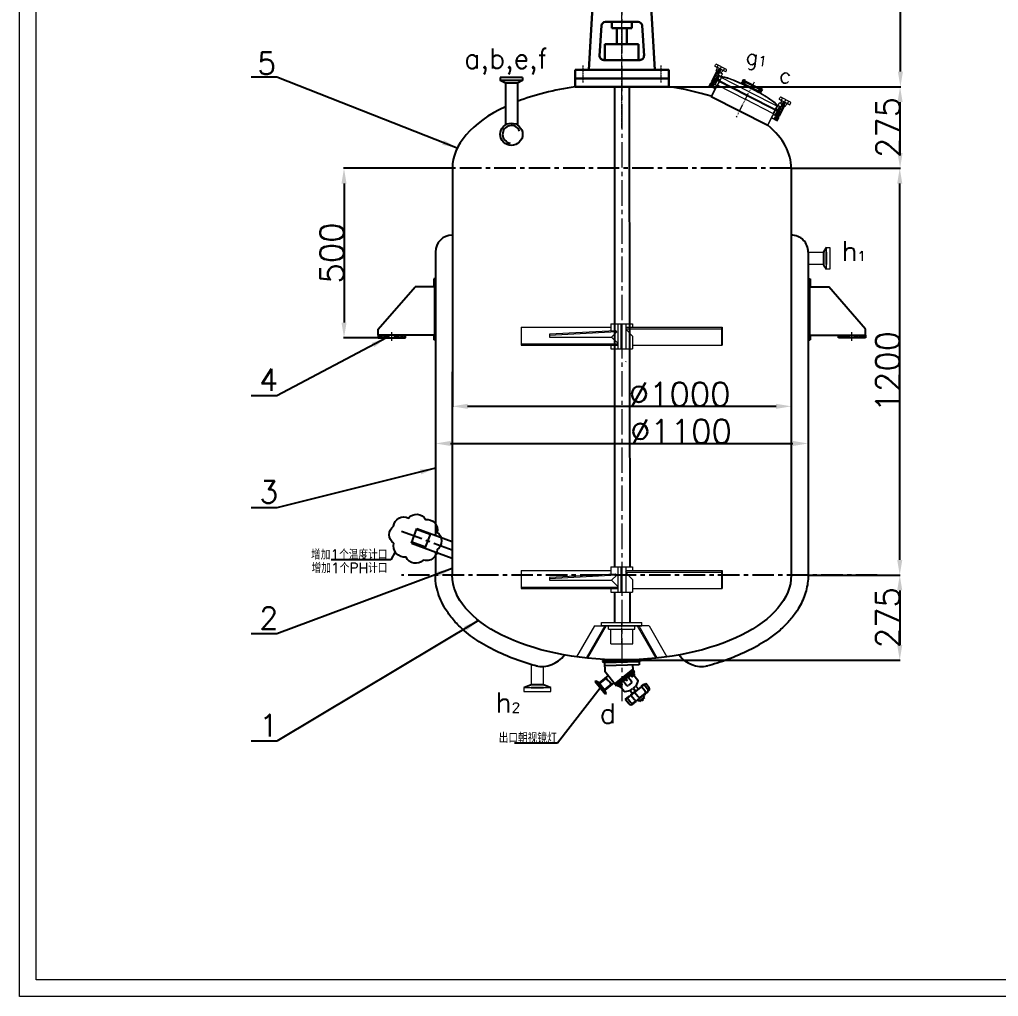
# Model space of a CAD drawing. Header units: millimetres. Extents: x 4043 to 11140, y -55 to 4644.
# Drawn here: x 4043 to 6932, y -55 to 2826 of the extents above; entities that cross this region are included whole.
import ezdxf

# ---------------------------------------------------------------- set-up
doc = ezdxf.new("R2010")
doc.units = ezdxf.units.MM
doc.header["$PDMODE"] = 3
for name, pattern in [('ACAD_ISO06W100', [37.5, 24, -3, 0.5, -3, 0.5, -3, 0.5, -3]), ('CENTER2', [1.125, 0.75, -0.125, 0.125, -0.125]), ('CENTERX2', [101.6, 63.5, -12.7, 12.7, -12.7]), ('点画线', [18, 12, -2, 2, -2])]:
    doc.linetypes.add(name, pattern=pattern)
for name, color, linetype, lineweight in [('EB0', 7, 'Continuous', 35), ('shixian', 7, 'Continuous', 30), ('zhong', 1, 'CENTER2', 15), ('中心线', 1, 'CENTER2', 15), ('中心线层', 1, '点画线', 18), ('剖面线层', 4, 'Continuous', 9), ('实线', 7, 'Continuous', 20), ('细实线层', 7, 'Continuous', 18)]:
    doc.layers.add(name, color=color, linetype=linetype, lineweight=lineweight)
for name, color, linetype in [('图层1', 2, 'Continuous'), ('点划线', 7, 'CENTERX2'), ('细实线', 7, 'Continuous')]:
    doc.layers.add(name, color=color, linetype=linetype)
doc.styles.get("Standard").update_dxf_attribs({"font": 'txt', "bigfont": 'gbcbig.shx'})
doc.dimstyles.new('ISO-25', dxfattribs={"dimtxt": 2.5, "dimasz": 2.5, "dimexe": 1.25, "dimexo": 0.625, "dimtad": 1, "dimtxsty": 'Standard', "dimcen": 2.5, "dimadec": 0, "dimazin": 0, "dimtfac": 1, "dimtmove": 0, "dimatfit": 3, "dimfxl": 0, "dimarcsym": 0})
pattern_1 = [(294.605025, (2215.4328, 1975.408), (0.72167718, 0.33048618), [])]

# ---------------------------------------------------------------- blocks, each defined once
blk = doc.blocks.new('*D8')
at = {"color": 0, "lineweight": -2, "transparency": 16777216}
for p, q in [((6574.5, 2387.5), (6641.6, 2387.5)), ((6640.4, 1232.6), (6640.4, 2342.5)), ((6639.6, 1187.6), (6641.6, 1187.6))]:
    blk.add_line(p, q, dxfattribs=at)
at = {"color": 0, "transparency": 16777216}
for points in [[(6632.9, 2342.5), (6647.9, 2342.5), (6640.4, 2387.5)], [(6632.9, 1232.6), (6647.9, 1232.6), (6640.4, 1187.6)]]:
    blk.add_solid(points, dxfattribs=at)
at = {"layer": 'Defpoints', "color": 0, "transparency": 16777216}
for p in [(6573.9, 2387.5), (6640.4, 2387.5), (6639, 1187.6)]:
    blk.add_point(p, dxfattribs=at)
at = {"color": 0, "transparency": 16777216, "insert": (6604.7, 1787.6), "char_height": 70, "attachment_point": 5, "rotation": 90}
blk.add_mtext('1200', dxfattribs=at)
blk = doc.blocks.new('*D9')
at = {"color": 0, "lineweight": -2, "transparency": 16777216}
for p, q in [((6370.8, 1187.6), (6641.6, 1187.6)), ((6640.4, 1142.6), (6640.4, 981.9)), ((5839.9, 936.9), (6641.6, 936.9))]:
    blk.add_line(p, q, dxfattribs=at)
at = {"color": 0, "transparency": 16777216}
for points in [[(6632.9, 1142.6), (6647.9, 1142.6), (6640.4, 1187.6)], [(6632.9, 981.9), (6647.9, 981.9), (6640.4, 936.9)]]:
    blk.add_solid(points, dxfattribs=at)
at = {"layer": 'Defpoints', "color": 0, "transparency": 16777216}
for p in [(6370.1, 1187.6), (5839.3, 936.9), (6640.4, 936.9)]:
    blk.add_point(p, dxfattribs=at)
at = {"color": 0, "transparency": 16777216, "insert": (6604.7, 1062.2), "char_height": 70, "attachment_point": 5, "rotation": 90}
blk.add_mtext('275', dxfattribs=at)
blk = doc.blocks.new('*D10')
at = {"color": 0, "lineweight": -2, "transparency": 16777216}
for p, q in [((5959.2, 2627.8), (6642.6, 2627.8)), ((6641.4, 2432.5), (6641.4, 2582.8)), ((6321, 2387.5), (6642.6, 2387.5))]:
    blk.add_line(p, q, dxfattribs=at)
at = {"color": 0, "transparency": 16777216}
for points in [[(6633.9, 2582.8), (6648.9, 2582.8), (6641.4, 2627.8)], [(6633.9, 2432.5), (6648.9, 2432.5), (6641.4, 2387.5)]]:
    blk.add_solid(points, dxfattribs=at)
at = {"layer": 'Defpoints', "color": 0, "transparency": 16777216}
for p in [(5958.6, 2627.8), (6641.4, 2627.8), (6320.4, 2387.5)]:
    blk.add_point(p, dxfattribs=at)
at = {"color": 0, "transparency": 16777216, "insert": (6605.8, 2507.7), "char_height": 70, "attachment_point": 5, "rotation": 90}
blk.add_mtext('275', dxfattribs=at)
blk = doc.blocks.new('*D11')
at = {"color": 0, "lineweight": -2, "transparency": 16777216}
for p, q in [((5886.3, 3434.9), (6643.6, 3434.9)), ((6642.4, 2672.8), (6642.4, 3389.9)), ((5959.2, 2627.8), (6643.6, 2627.8))]:
    blk.add_line(p, q, dxfattribs=at)
at = {"color": 0, "transparency": 16777216}
for points in [[(6634.9, 3389.9), (6649.9, 3389.9), (6642.4, 3434.9)], [(6634.9, 2672.8), (6649.9, 2672.8), (6642.4, 2627.8)]]:
    blk.add_solid(points, dxfattribs=at)
at = {"layer": 'Defpoints', "color": 0, "transparency": 16777216}
for p in [(5885.7, 3434.9), (6642.4, 3434.9), (5958.6, 2627.8)]:
    blk.add_point(p, dxfattribs=at)
at = {"color": 0, "transparency": 16777216, "insert": (6606.8, 3031.4), "char_height": 70, "attachment_point": 5, "rotation": 90}
blk.add_mtext('1000', dxfattribs=at)
blk = doc.blocks.new('A$C515A5597')
at = {"linetype": 'ByBlock'}
h = blk.add_hatch(color=0, dxfattribs=at)
h.paths.add_polyline_path([(66.3, 180.1), (68.8, 177.8), (76.6, 186.1), (74.1, 188.5)])
h.paths.add_polyline_path([(102.7, 219.2), (105.2, 216.8), (113.1, 225.2), (110.6, 227.5)])
h = blk.add_hatch(dxfattribs=at)
h.set_pattern_fill('ANSI31', color=0, scale=0.25, angle=-110.395, style=0)
h.set_pattern_definition(pattern_1)
edge = h.paths.add_edge_path()
edge.add_line((2.7, 180), (4.3, 178.5))
edge.add_line((4.3, 178.5), (24, 199.6))
edge.add_spline(control_points=[(24, 199.6), (24, 199.6), (23.5, 200.2), (22.8, 200.6), (22.2, 201)], knot_values=[66.304817, 66.304817, 66.304817, 66.304817, 66.606782, 70.531321, 70.531321, 70.531321, 70.531321], degree=3, periodic=0)
edge.add_line((22.2, 201), (2.7, 180))
h = blk.add_hatch(dxfattribs=at)
h.set_pattern_fill('ANSI31', color=0, scale=0.25, angle=-110.395, style=0)
h.set_pattern_definition(pattern_1)
edge = h.paths.add_edge_path()
edge.add_line((23.2, 160.9), (24.8, 159.4))
edge.add_line((24.8, 159.4), (46.5, 182.6))
edge.add_spline(control_points=[(46.5, 182.6), (45.5, 182.6), (44.4, 182.5), (43.4, 182.6)], knot_values=[8.507226, 8.507226, 8.507226, 8.507226, 13.943445, 13.943445, 13.943445, 13.943445], degree=3, periodic=0)
edge.add_line((43.4, 182.6), (23.2, 160.9))
at = {"color": 0, "linetype": 'ByBlock'}
for p, q in [((127.8, 275.5), (3.4, 254.9)), ((4, 251.4), (128.3, 272.4)), ((10.8, 249.1), (122.7, 268.1)), ((124.6, 256.9), (12.6, 238)), ((54.2, 184), (105.8, 239.3)), ((57.6, 180.9), (109.1, 236.2)), ((112.5, 233), (60.9, 177.8)), ((96, 215.5), (106.4, 226.6)), ((110.6, 227.5), (102.7, 219.2)), ((103.4, 253.3), (105.8, 239.3)), ((105.2, 216.8), (113.1, 225.2)), ((105.8, 239.3), (112.5, 233)), ((28.7, 207.9), (2.7, 180)), ((24, 199.6), (4.3, 178.5)), ((60.9, 177.8), (15.7, 220)), ((77.3, 195.4), (66.9, 184.3)), ((70.8, 201.7), (74.1, 198.6)), ((93.1, 185), (81.8, 195.6)), ((89.3, 221.6), (92.6, 218.5)), ((96.2, 210.9), (107.5, 200.4)), ((96.7, 138.5), (154.1, 200)), ((107.6, 195.9), (97.7, 185.2)), ((112.1, 221.3), (126.9, 207.5)), ((128, 203.3), (123.7, 187.1)), ((142.2, 189.5), (148, 195.8)), ((149.2, 195.8), (162.8, 183)), ((167.5, 187.5), (154.1, 200)), ((2.7, 180), (24.8, 159.4)), ((43.4, 182.6), (23.2, 160.9)), ((50.8, 187.2), (24.8, 159.4)), ((66.3, 180.1), (74.1, 188.5)), ((76.6, 186.1), (68.8, 177.8)), ((72.6, 178.9), (87.4, 165.1)), ((91.6, 164.3), (107.5, 169.8)), ((107.5, 169.8), (114.9, 177.7)), ((107.5, 169.8), (116.2, 161.6)), ((111.3, 156.4), (120.7, 166.4)), ((114.9, 177.7), (124.3, 168.9)), ((116.2, 179.2), (123.7, 187.1)), ((116.2, 179.2), (125.7, 170.4)), ((121.8, 166.5), (135.5, 153.7)), ((138.2, 183.8), (121.9, 166.3)), ((123.7, 187.1), (133.1, 178.3)), ((138.2, 183.8), (138.6, 183.4)), ((142.2, 188.3), (155.9, 175.6)), ((142.3, 151.7), (158.4, 168.9)), ((156.3, 164.3), (163.2, 171.7)), ((165.3, 176.3), (167.8, 179)), ((96.1, 140.2), (105, 149.7)), ((96.2, 139), (109.8, 126.3)), ((101.6, 143.8), (115, 131.2)), ((106.1, 149.7), (106.7, 149.2)), ((111.3, 155.3), (125, 142.5)), ((123.6, 129.3), (121.1, 126.7)), ((123.5, 131.5), (131.9, 140.5)), ((123.6, 129.3), (131, 137.3)), ((136.3, 142.9), (146.8, 154.1)), ((142.6, 138.7), (137.2, 143.8)), ((141.9, 139.4), (156.3, 154.9)), ((157.1, 154.2), (142.6, 138.7)), ((157.1, 154.2), (151.9, 159))]:
    blk.add_line(p, q, dxfattribs=at)
at = {"color": 0}
for p, q in [((128.3, 272.4), (122.7, 268.1)), ((122.7, 268.1), (124.6, 256.9)), ((127.8, 275.5), (128.3, 272.4)), ((3.4, 254.9), (4, 251.4)), ((4, 251.4), (10.8, 249.1)), ((10.8, 249.1), (15.7, 220))]:
    blk.add_line(p, q, dxfattribs=at)
for p, q in [((-8.3, 185), (-10.8, 182.3)), ((28, 146.1), (-10.8, 182.3)), ((-8.3, 185), (2.7, 180)), ((-8.3, 185), (30.6, 148.8)), ((13.7, 169.7), (24.8, 159.4)), ((30.6, 148.8), (24.8, 159.4)), ((30.6, 148.8), (28, 146.1))]:
    blk.add_line(p, q)
at = {"color": 0, "linetype": 'ByBlock'}
for points in [[(108.1, 216.9), (113.2, 222.4, 0.414214), (113.1, 225.2), (108.8, 229.2), (101, 220.8), (105.2, 216.8, 0.414214)], [(76.7, 183.3), (71.6, 177.9, -0.414214), (68.8, 177.8), (64.5, 181.7), (72.4, 190.1), (76.6, 186.1, -0.414214)]]:
    blk.add_lwpolyline(points, format="xyb", close=True, dxfattribs=at)
blk.add_lwpolyline([(153.5, 145.6), (151.1, 143), (148.7, 145.2), (151.1, 147.8)], close=True, dxfattribs=at)
blk.add_circle((90.4, 201.9), 1.2, dxfattribs=at)
for centre, radius, start, end in [((79.7, 193.2), 3.2, 46.9648, 136.9648), ((98.4, 213.3), 3.2, 136.9648, 226.9648), ((105.3, 198.1), 3.2, 316.9648, 46.9648), ((124.2, 204.6), 4, 342.3406, 46.9648), ((148.6, 195.2), 0.8, 46.9648, 136.9648), ((90.1, 168.1), 4, 226.9648, 291.589), ((95.3, 187.4), 3.2, 226.9648, 316.9648), ((121.3, 165.9), 0.8, 46.9648, 136.9648), ((142.8, 188.9), 0.8, 136.9648, 226.9648), ((153.3, 160.5), 2, 136.9648, 226.9648), ((150.4, 169.7), 8, 280.1169, 316.9648), ((150.4, 169.7), 8, 316.9648, 46.9648), ((157.4, 177.2), 8, 316.9648, 46.9648), ((163.4, 183.1), 6, 316.9648, 46.9648), ((96.7, 139.6), 0.8, 136.9648, 226.9648), ((105.6, 149.1), 0.8, 46.9648, 136.9648), ((111.9, 155.9), 0.8, 136.9648, 226.9648), ((119.1, 135.6), 6, 226.9648, 316.9648), ((117.8, 134.8), 8, 316.9648, 353.8127), ((130.5, 148.4), 8, 226.9648, 316.9648), ((128, 139.5), 3.83, 323.6899, 11.8357), ((140.9, 159.6), 8, 226.9648, 316.9648), ((143.7, 156.4), 3.83, 323.6899, 11.8357), ((115.3, 132.1), 8, 226.9648, 316.9648)]:
    blk.add_arc(centre, radius, start, end, dxfattribs=at)
blk.add_open_spline([(46.5, 182.6), (44.8, 182.6), (39.4, 181.9), (35.9, 189.8), (27.6, 192.8), (25.4, 198.7), (22.8, 200.6), (22.2, 201)], degree=3, knots=[8.507226, 8.507226, 8.507226, 8.507226, 17.7833, 34.239815, 53.170281, 66.606782, 70.531321, 70.531321, 70.531321, 70.531321], dxfattribs=at)
blk = doc.blocks.new('b42')
at = {"layer": '剖面线层'}
h = blk.add_hatch(dxfattribs=at)
h.set_pattern_fill('ANSI31', color=256, scale=2, style=0)
h.set_pattern_definition([(45, (-912.0764, 334.7474), (-4.490128, 4.490128), [])])
h.paths.add_polyline_path([(864.1, 584.8), (864.1, 598.8), (809.1, 598.8), (809.1, 584.8)])
h.paths.add_polyline_path([(949.1, 584.8), (949.1, 598.8), (894.1, 598.8), (894.1, 584.8)])
for p, q in [((653.9, 885.8), (656.9, 888.8)), ((653.9, 885.8), (653.9, 576.8)), ((656.9, 888.8), (656.9, 573.8)), ((656.9, 888.8), (662.9, 888.8)), ((662.9, 888.8), (662.9, 848.8)), ((659.1, 848.8), (659.1, 598.8)), ((659.1, 848.8), (759.1, 848.8)), ((949.1, 628.8), (759.1, 848.8)), ((949.1, 598.8), (949.1, 628.8)), ((653.9, 576.8), (656.9, 573.8)), ((656.9, 573.8), (662.9, 573.8)), ((659.1, 598.8), (949.1, 598.8)), ((662.9, 598.8), (662.9, 573.8)), ((809.1, 584.8), (809.1, 598.8)), ((949.1, 584.8), (809.1, 584.8)), ((864.1, 584.8), (864.1, 598.8)), ((894.1, 584.8), (894.1, 598.8)), ((949.1, 598.8), (949.1, 584.8))]:
    blk.add_line(p, q)
at = {"layer": '中心线层'}
blk.add_line((879.1, 569.7), (879.1, 613.8), dxfattribs=at)
blk = doc.blocks.new('*D14')
at = {"color": 0, "lineweight": -2, "transparency": 16777216}
for p, q in [((5320.3, 1787), (5320.3, 1684.2)), ((6320.3, 1786.9), (6320.3, 1684.2)), ((5365.3, 1685.5), (6275.3, 1685.5))]:
    blk.add_line(p, q, dxfattribs=at)
at = {"color": 0, "transparency": 16777216}
for points in [[(5365.3, 1693), (5365.3, 1678), (5320.3, 1685.5)], [(6275.3, 1693), (6275.3, 1678), (6320.3, 1685.5)]]:
    blk.add_solid(points, dxfattribs=at)
at = {"layer": 'Defpoints', "color": 0, "transparency": 16777216}
for p in [(5320.3, 1787.6), (6320.3, 1787.5), (6320.3, 1685.5)]:
    blk.add_point(p, dxfattribs=at)
at = {"color": 0, "transparency": 16777216, "insert": (5990.8, 1721.1), "char_height": 70, "attachment_point": 5}
blk.add_mtext('%%C1000', dxfattribs=at)
blk = doc.blocks.new('*D15')
at = {"color": 0, "lineweight": -2, "transparency": 16777216}
for p, q in [((5270.3, 1786.3), (5270.3, 1574.8)), ((6370.4, 1786.6), (6370.4, 1574.8)), ((5315.3, 1576), (6325.4, 1576))]:
    blk.add_line(p, q, dxfattribs=at)
at = {"color": 0, "transparency": 16777216}
for points in [[(5315.3, 1583.5), (5315.3, 1568.5), (5270.3, 1576)], [(6325.4, 1583.5), (6325.4, 1568.5), (6370.4, 1576)]]:
    blk.add_solid(points, dxfattribs=at)
at = {"layer": 'Defpoints', "color": 0, "transparency": 16777216}
for p in [(5270.3, 1787), (6370.4, 1787.2), (6370.4, 1576)]:
    blk.add_point(p, dxfattribs=at)
at = {"color": 0, "transparency": 16777216, "insert": (5994.8, 1611.6), "char_height": 70, "attachment_point": 5}
blk.add_mtext('%%C1100', dxfattribs=at)
blk = doc.blocks.new('*D16')
at = {"color": 0, "lineweight": -2, "transparency": 16777216}
for p, q in [((5319.8, 2387.5), (4999.3, 2387.5)), ((5000.6, 2342.5), (5000.6, 1932.5)), ((5101.1, 1887.5), (4999.3, 1887.5))]:
    blk.add_line(p, q, dxfattribs=at)
at = {"color": 0, "transparency": 16777216}
for points in [[(4993.1, 2342.5), (5008.1, 2342.5), (5000.6, 2387.5)], [(4993.1, 1932.5), (5008.1, 1932.5), (5000.6, 1887.5)]]:
    blk.add_solid(points, dxfattribs=at)
at = {"layer": 'Defpoints', "color": 0, "transparency": 16777216}
for p in [(5320.4, 2387.5), (5000.6, 1887.5), (5101.7, 1887.5)]:
    blk.add_point(p, dxfattribs=at)
at = {"color": 0, "transparency": 16777216, "insert": (4964.9, 2137.5), "char_height": 70, "attachment_point": 5, "rotation": 90}
blk.add_mtext('500', dxfattribs=at)

msp = doc.modelspace()

# ---------------------------------------------------------------- hatches: boundary and pattern name
at = {"lineweight": 20}
h = msp.add_hatch(dxfattribs=at)
h.set_pattern_fill('ANSI31', color=0, scale=0.39168, angle=-27.019585, style=0)
h.set_pattern_definition([(107.75887, (7647.6322, 1126.0993), (1.18432545, 0.3793078), [])])
h.paths.add_polyline_path([(6112.256, 2679.328), (6113.649, 2678.611), (6109.346, 2670.253), (6107.953, 2670.971), (6110.604, 2676.12)])
h.paths.add_polyline_path([(6107.261, 2677.841), (6104.61, 2672.692), (6103.217, 2673.409), (6107.52, 2681.767), (6108.913, 2681.049)])
h = msp.add_hatch(dxfattribs=at)
h.set_pattern_fill('ANSI31', color=0, scale=0.36864, angle=62.980415, style=0)
h.set_pattern_definition([(107.980415, (3127.7534, 3087.4294), (-1.11327055, -0.36130285), [])])
h.paths.add_polyline_path([(6182.143, 2636.559), (6182.98, 2638.201), (6180.112, 2639.664), (6179.064, 2637.609), (6178.855, 2637.199), (6178.019, 2635.559), (6184.992, 2632.003), (6185.62, 2633.234), (6181.515, 2635.328)])
h.paths.add_polyline_path([(6177.218, 2640.102), (6177.638, 2640.925), (6174.77, 2642.388), (6172.677, 2638.283), (6175.545, 2636.82), (6176.381, 2638.46)])
h.paths.add_polyline_path([(6176.79, 2638.254), (6176.59, 2638.871), (6176.381, 2638.46), (6175.545, 2636.82), (6175.953, 2636.612)])
h.paths.add_polyline_path([(6178.855, 2637.199), (6179.064, 2637.609), (6178.448, 2637.409), (6177.61, 2635.767), (6178.019, 2635.559)])
h.paths.add_polyline_path([(6225.642, 2613.339), (6226.479, 2614.981), (6226.899, 2615.805), (6224.031, 2617.267), (6223.612, 2616.446), (6222.565, 2614.394), (6218.46, 2616.487), (6217.832, 2615.256), (6224.805, 2611.7)])
h.paths.add_polyline_path([(6226.051, 2613.134), (6225.851, 2613.75), (6225.642, 2613.339), (6224.805, 2611.7), (6225.214, 2611.492)])
h.paths.add_polyline_path([(6228.115, 2612.078), (6228.325, 2612.488), (6227.708, 2612.288), (6226.871, 2610.646), (6227.279, 2610.438)])
h.paths.add_polyline_path([(6232.241, 2613.081), (6229.373, 2614.543), (6228.325, 2612.488), (6228.115, 2612.078), (6227.279, 2610.438), (6230.147, 2608.976)])
h = msp.add_hatch(dxfattribs=at)
h.set_pattern_fill('ANSI31', color=0, scale=0.36864, angle=-27.019585, style=0)
h.set_pattern_definition([(17.980415, (3127.7534, 3087.4294), (-0.36130285, 1.11327055), [])])
h.paths.add_polyline_path([(6180.466, 2646.725), (6180, 2646.963), (6177.701, 2648.135), (6175.607, 2644.03), (6178.373, 2642.62)])
h.paths.add_polyline_path([(6184.655, 2641.485), (6185.283, 2642.717), (6188.362, 2641.147), (6189.388, 2640.624), (6189.66, 2641.156), (6188.806, 2642.472), (6183.145, 2645.359), (6181.052, 2641.254), (6183.818, 2639.843)])
h.paths.add_polyline_path([(6229.727, 2621.604), (6229.261, 2621.842), (6224.067, 2624.491), (6222.5, 2624.409), (6222.228, 2623.876), (6223.255, 2623.353), (6226.333, 2621.783), (6225.705, 2620.551), (6224.868, 2618.909), (6227.634, 2617.499)])
h.paths.add_polyline_path([(6235.171, 2618.828), (6232.406, 2620.238), (6230.313, 2616.133), (6233.078, 2614.723)])
h = msp.add_hatch(dxfattribs=at)
h.set_pattern_fill('ANSI37', color=0, scale=0.2304, angle=-27.019585, style=0)
h.set_pattern_definition([(17.980415, (3127.7534, 3087.42935), (-0.22581428, 0.6957941), []), (107.980415, (3127.7534, 3087.42935), (-0.6957941, -0.22581428), [])])
h.paths.add_polyline_path([(6189.388, 2640.624), (6188.362, 2641.147), (6185.283, 2642.717), (6184.655, 2641.485), (6188.76, 2639.392)])
h.paths.add_polyline_path([(6186.248, 2634.466), (6182.143, 2636.559), (6181.515, 2635.328), (6185.62, 2633.234)])
h.paths.add_polyline_path([(6223.193, 2615.625), (6219.088, 2617.719), (6218.46, 2616.487), (6222.565, 2614.394)])
h.paths.add_polyline_path([(6226.333, 2621.783), (6223.255, 2623.353), (6222.228, 2623.876), (6221.6, 2622.645), (6225.705, 2620.551)])
h = msp.add_hatch(dxfattribs=at)
h.set_pattern_fill('ANSI31', color=0, scale=0.39168, angle=-27.019585, style=0)
h.set_pattern_definition([(17.980415, (4141.2547, 2922.7482), (-0.3838843, 1.18284996), [])])
h.paths.add_polyline_path([(6298.794, 2583.747), (6297.399, 2584.459), (6293.128, 2576.085), (6294.524, 2575.373), (6297.155, 2580.532)])
h.paths.add_polyline_path([(6300.505, 2578.824), (6297.874, 2573.665), (6299.269, 2572.953), (6303.54, 2581.327), (6302.144, 2582.039)])

# ---------------------------------------------------------------- linework, layer by layer
at = {"color": 0, "lineweight": 20}
for p, q in [((6094.708, 2688.363), (6096.86, 2692.541)), ((6126.862, 2671.809), (6094.708, 2688.363)), ((6127.662, 2680.208), (6101.08, 2693.893)), ((6101.463, 2684.885), (6105.048, 2691.85)), ((6085.116, 2643.857), (6100.935, 2674.584)), ((6086.503, 2639.515), (6105.486, 2676.387)), ((6087.779, 2642.486), (6103.598, 2673.213)), ((6110.403, 2673.856), (6091.419, 2636.984)), ((6093.105, 2639.744), (6108.924, 2670.471)), ((6107.791, 2661.725), (6095.768, 2638.373)), ((6099.039, 2675.56), (6101.19, 2679.739)), ((6113.806, 2667.957), (6099.039, 2675.56)), ((6102, 2674.036), (6117.323, 2666.147)), ((6109.019, 2661.093), (6102.692, 2648.802)), ((6103.217, 2673.409), (6107.52, 2681.767)), ((6104.291, 2672.856), (6107.409, 2678.914)), ((6108.402, 2679.232), (6107.409, 2678.914)), ((6111.342, 2676.889), (6107.409, 2678.914)), ((6109.019, 2661.093), (6107.791, 2661.725)), ((6107.846, 2679.054), (6108.882, 2681.066)), ((6108.224, 2670.831), (6111.342, 2676.889)), ((6108.402, 2679.232), (6111.024, 2677.882)), ((6110.248, 2660.46), (6109.019, 2661.093)), ((6110.248, 2660.46), (6109.019, 2661.093)), ((6109.346, 2670.253), (6113.649, 2678.611)), ((6110.248, 2660.46), (6110.646, 2659.219)), ((6110.248, 2660.46), (6110.646, 2659.219)), ((6110.646, 2659.219), (6114.17, 2657.404)), ((6113.104, 2657.953), (6110.646, 2659.219)), ((6111.024, 2677.882), (6111.342, 2676.889)), ((6111.202, 2677.326), (6112.238, 2679.338)), ((6112.26, 2656.314), (6113.104, 2657.953)), ((6113.104, 2657.953), (6117.323, 2666.147)), ((6113.525, 2668.102), (6115.677, 2672.281)), ((6115.824, 2657.589), (6113.526, 2658.772)), ((6120.108, 2675.286), (6123.693, 2682.251)), ((6126.862, 2671.809), (6129.013, 2675.988)), ((6078.151, 2630.339), (6083.424, 2640.581)), ((6095.362, 2621.478), (6078.151, 2630.339)), ((6095.995, 2622.707), (6078.784, 2631.568)), ((6083.424, 2640.581), (6100.635, 2631.721)), ((6084.033, 2599.649), (6101.322, 2633.551)), ((6085.116, 2643.857), (6095.768, 2638.373)), ((6107.787, 2643.186), (6085.265, 2599.021)), ((6093.107, 2640.261), (6088.19, 2642.792)), ((6094.096, 2654.264), (6094.096, 2654.264)), ((6101.637, 2646.753), (6095.309, 2634.463)), ((6095.309, 2634.463), (6100.635, 2631.721)), ((6100.631, 2631.723), (6095.358, 2621.48)), ((6101.219, 2646.535), (6189.888, 2601.318)), ((6101.322, 2633.551), (6184.654, 2591.055)), ((6108.192, 2643.379), (6101.637, 2646.753)), ((6103.763, 2634.775), (6101.69, 2633.769)), ((6104.74, 2647.747), (6102.692, 2648.802)), ((6104.74, 2647.747), (6103.685, 2645.699)), ((6108.192, 2643.379), (6103.763, 2634.775)), ((6105.139, 2650.536), (6104.74, 2647.747)), ((6109.236, 2648.427), (6105.139, 2650.536)), ((6107.198, 2646.482), (6106.144, 2644.433)), ((6190.934, 2603.371), (6106.781, 2646.285)), ((6109.236, 2648.427), (6107.198, 2646.482)), ((6114.746, 2656.108), (6109.247, 2645.427)), ((6195.959, 2613.223), (6111.805, 2656.137)), ((6172.876, 2638.673), (6171.827, 2638.308)), ((6172.528, 2637.991), (6174.77, 2642.388)), ((6201.412, 2623.629), (6172.677, 2638.283)), ((6174.77, 2642.388), (6177.638, 2640.925)), ((6176.381, 2638.46), (6175.545, 2636.82)), ((6177.701, 2648.135), (6175.607, 2644.03)), ((6175.607, 2644.03), (6178.476, 2642.567)), ((6176.79, 2638.254), (6175.953, 2636.612)), ((6177.218, 2640.102), (6176.381, 2638.46)), ((6176.59, 2638.871), (6180.645, 2646.821)), ((6176.59, 2638.871), (6179.064, 2637.609)), ((6176.79, 2638.254), (6176.59, 2638.871)), ((6176.79, 2638.254), (6180.693, 2645.908)), ((6176.79, 2638.254), (6178.448, 2637.409)), ((6177.638, 2640.925), (6177.009, 2639.692)), ((6178.448, 2637.409), (6177.61, 2635.767)), ((6180.569, 2646.673), (6177.701, 2648.135)), ((6178.855, 2637.199), (6178.019, 2635.559)), ((6178.373, 2642.62), (6180.466, 2646.725)), ((6178.476, 2642.567), (6178.373, 2642.62)), ((6179.894, 2634.599), (6178.404, 2633.769)), ((6178.448, 2637.409), (6182.351, 2645.063)), ((6178.448, 2637.409), (6179.064, 2637.609)), ((6179.692, 2638.841), (6178.855, 2637.199)), ((6179.064, 2637.609), (6183.118, 2645.559)), ((6179.896, 2634.602), (6179.266, 2633.366)), ((6179.268, 2633.37), (6200.784, 2622.398)), ((6179.597, 2647.356), (6180.271, 2648.679)), ((6180.076, 2647.111), (6179.597, 2647.356)), ((6179.597, 2647.356), (6184.167, 2645.025)), ((6180, 2646.963), (6180.076, 2647.111)), ((6180, 2646.963), (6180.569, 2646.673)), ((6180.112, 2639.664), (6182.98, 2638.201)), ((6180.285, 2646.116), (6182.759, 2644.854)), ((6180.739, 2646.773), (6181.414, 2648.096)), ((6180.949, 2641.306), (6183.818, 2639.843)), ((6181.052, 2641.254), (6183.145, 2645.359)), ((6182.98, 2638.201), (6181.515, 2635.328)), ((6181.515, 2635.328), (6182.143, 2636.559)), ((6181.515, 2635.328), (6202.04, 2624.861)), ((6181.724, 2635.738), (6184.655, 2641.485)), ((6182.143, 2636.559), (6223.193, 2615.625)), ((6183.024, 2645.608), (6183.699, 2646.931)), ((6206.436, 2633.481), (6183.043, 2645.411)), ((6183.043, 2645.411), (6183.612, 2645.121)), ((6183.966, 2632.526), (6183.145, 2632.945)), ((6183.612, 2645.121), (6183.687, 2645.269)), ((6183.687, 2645.269), (6184.167, 2645.025)), ((6184.167, 2645.025), (6184.841, 2646.348)), ((6184.171, 2632.422), (6184.171, 2632.422)), ((6185.283, 2642.717), (6184.655, 2641.485)), ((6184.655, 2641.485), (6225.705, 2620.551)), ((6185.62, 2633.234), (6184.992, 2632.003)), ((6188.362, 2641.147), (6185.283, 2642.717)), ((6186.248, 2634.466), (6185.62, 2633.234)), ((6188.362, 2641.147), (6223.255, 2623.353)), ((6188.76, 2639.392), (6189.388, 2640.624)), ((6189.66, 2641.156), (6188.806, 2642.472)), ((6189.388, 2640.624), (6189.66, 2641.156)), ((6189.66, 2641.156), (6222.5, 2624.409)), ((6206.436, 2633.481), (6229.83, 2621.552)), ((6189.888, 2601.318), (6271.989, 2559.45)), ((6190.934, 2603.371), (6275.088, 2560.456)), ((6195.959, 2613.223), (6280.112, 2570.308)), ((6222.184, 2611.485), (6200.784, 2622.398)), ((6201.412, 2623.629), (6230.147, 2608.976)), ((6222.565, 2614.394), (6202.04, 2624.861)), ((6202.668, 2626.092), (6220.115, 2617.195)), ((6218.46, 2616.487), (6217.832, 2615.256)), ((6219.088, 2617.719), (6218.46, 2616.487)), ((6221.6, 2622.645), (6222.228, 2623.876)), ((6222.812, 2612.716), (6222.179, 2611.474)), ((6222.228, 2623.876), (6222.5, 2624.409)), ((6222.5, 2624.409), (6224.067, 2624.491)), ((6224.031, 2617.267), (6222.565, 2614.394)), ((6222.695, 2612.772), (6222.898, 2611.079)), ((6223.255, 2623.353), (6226.333, 2621.783)), ((6225.705, 2620.551), (6223.612, 2616.446)), ((6226.899, 2615.805), (6224.031, 2617.267)), ((6225.642, 2613.339), (6224.805, 2611.7)), ((6227.736, 2617.447), (6224.868, 2618.909)), ((6226.051, 2613.134), (6225.214, 2611.492)), ((6226.479, 2614.981), (6225.642, 2613.339)), ((6226.333, 2621.783), (6225.705, 2620.551)), ((6225.851, 2613.75), (6229.905, 2621.7)), ((6226.051, 2613.134), (6225.851, 2613.75)), ((6228.325, 2612.488), (6225.851, 2613.75)), ((6226.051, 2613.134), (6229.954, 2620.787)), ((6227.708, 2612.288), (6226.051, 2613.134)), ((6227.708, 2612.288), (6226.871, 2610.646)), ((6228.115, 2612.078), (6227.279, 2610.438)), ((6227.634, 2617.499), (6229.727, 2621.604)), ((6227.708, 2612.288), (6231.611, 2619.942)), ((6227.708, 2612.288), (6228.325, 2612.488)), ((6228.953, 2613.72), (6228.115, 2612.078)), ((6228.325, 2612.488), (6232.379, 2620.439)), ((6229.373, 2614.543), (6228.743, 2613.309)), ((6228.857, 2622.235), (6229.532, 2623.558)), ((6229.336, 2621.99), (6228.857, 2622.235)), ((6233.427, 2619.904), (6228.857, 2622.235)), ((6229.261, 2621.842), (6229.336, 2621.99)), ((6229.83, 2621.552), (6229.261, 2621.842)), ((6232.241, 2613.081), (6229.373, 2614.543)), ((6229.954, 2620.787), (6229.546, 2620.995)), ((6229.546, 2620.995), (6232.019, 2619.734)), ((6229.991, 2608.668), (6232.241, 2613.081)), ((6230, 2621.652), (6230.674, 2622.975)), ((6233.078, 2614.723), (6230.21, 2616.185)), ((6230.313, 2616.133), (6232.406, 2620.238)), ((6230.376, 2609.425), (6230.732, 2608.245)), ((6232.285, 2620.487), (6232.959, 2621.81)), ((6232.872, 2620), (6232.303, 2620.29)), ((6232.303, 2620.29), (6235.171, 2618.828)), ((6232.872, 2620), (6232.948, 2620.149)), ((6232.948, 2620.149), (6233.427, 2619.904)), ((6235.171, 2618.828), (6233.078, 2614.723)), ((6233.427, 2619.904), (6234.102, 2621.227)), ((6267.987, 2548.56), (6184.654, 2591.055)), ((6279.31, 2572.009), (6250.178, 2514.881)), ((6278.493, 2572.205), (6273.035, 2561.503)), ((6295.435, 2579.046), (6276.595, 2542.101)), ((6277.851, 2545.081), (6293.551, 2575.869)), ((6279.065, 2573.946), (6281.368, 2572.771)), ((6283.412, 2570.694), (6279.881, 2572.495)), ((6280.112, 2570.308), (6280.949, 2571.95)), ((6280.949, 2571.95), (6285.136, 2580.16)), ((6280.949, 2571.95), (6283.412, 2570.694)), ((6281.521, 2539.589), (6300.361, 2576.534)), ((6283.187, 2542.36), (6298.888, 2573.147)), ((6284.652, 2571.096), (6283.412, 2570.694)), ((6284.652, 2571.096), (6283.412, 2570.694)), ((6284.16, 2591.21), (6286.295, 2595.397)), ((6284.16, 2591.21), (6316.377, 2574.781)), ((6284.652, 2571.096), (6285.884, 2570.468)), ((6284.652, 2571.096), (6285.884, 2570.468)), ((6300.49, 2572.331), (6285.136, 2580.16)), ((6285.856, 2540.999), (6301.556, 2571.787)), ((6288.659, 2578.364), (6303.456, 2570.818)), ((6288.941, 2578.22), (6291.076, 2582.407)), ((6290.51, 2596.765), (6317.144, 2583.183)), ((6290.928, 2587.759), (6294.486, 2594.737)), ((6293.128, 2576.085), (6297.399, 2584.459)), ((6294.253, 2575.511), (6297.348, 2581.581)), ((6298.34, 2581.902), (6297.348, 2581.581)), ((6297.348, 2581.581), (6301.289, 2579.571)), ((6297.785, 2581.722), (6298.813, 2583.738)), ((6298.194, 2573.501), (6301.289, 2579.571)), ((6300.967, 2580.563), (6298.34, 2581.902)), ((6299.269, 2572.953), (6303.54, 2581.327)), ((6300.967, 2580.563), (6301.289, 2579.571)), ((6301.148, 2580.007), (6302.176, 2582.023)), ((6303.456, 2570.818), (6305.592, 2575.005)), ((6309.609, 2578.232), (6313.168, 2585.21)), ((6316.377, 2574.781), (6318.512, 2578.968)), ((6251.398, 2514.259), (6279.705, 2569.739)), ((6266.944, 2546.505), (6261.711, 2536.242)), ((6272.277, 2543.786), (6266.94, 2546.507)), ((6284.185, 2537.713), (6266.94, 2546.507)), ((6271.989, 2559.45), (6267.593, 2550.83)), ((6267.593, 2550.83), (6267.987, 2548.56)), ((6271.989, 2559.45), (6278.557, 2556.101)), ((6278.557, 2556.101), (6272.277, 2543.786)), ((6275.088, 2560.456), (6274.041, 2558.403)), ((6275.476, 2563.247), (6275.088, 2560.456)), ((6287.115, 2569.84), (6275.183, 2546.442)), ((6285.856, 2540.999), (6275.183, 2546.442)), ((6275.476, 2563.247), (6279.582, 2561.153)), ((6277.551, 2559.2), (6276.504, 2557.147)), ((6279.582, 2561.153), (6277.551, 2559.2)), ((6277.551, 2559.2), (6279.603, 2558.153)), ((6278.269, 2545.385), (6283.196, 2542.873)), ((6285.884, 2570.468), (6279.603, 2558.153)), ((6285.884, 2570.468), (6287.115, 2569.84)), ((6289.057, 2554.367), (6289.057, 2554.367)), ((6261.707, 2536.244), (6278.952, 2527.45)), ((6262.335, 2537.476), (6279.58, 2528.682)), ((6278.952, 2527.45), (6284.185, 2537.713))]:
    msp.add_line(p, q, dxfattribs=at)
at = {"color": 1, "linetype": 'ACAD_ISO06W100', "lineweight": 0}
for p, q in [((6110.585, 2680.189), (6114.17, 2687.154)), ((6112.585, 2684.135), (6084.816, 2630.198)), ((6086.43, 2633.333), (6101.019, 2661.669)), ((6079.056, 2637.13), (6091.346, 2630.802)), ((6083.722, 2634.727), (6091.575, 2630.684)), ((6210.486, 2641.711), (6157.864, 2538.521)), ((6179.713, 2641.937), (6175.417, 2633.514)), ((6181.358, 2645.451), (6183.353, 2649.363)), ((6228.973, 2616.816), (6224.678, 2608.393)), ((6230.619, 2620.331), (6232.614, 2624.242)), ((6302.504, 2586.821), (6274.944, 2532.778)), ((6300.469, 2582.893), (6304.028, 2589.872)), ((6276.546, 2535.919), (6291.025, 2564.311)), ((6279.259, 2534.535), (6271.391, 2538.547)), ((6283.935, 2532.151), (6271.62, 2538.431))]:
    msp.add_line(p, q, dxfattribs=at)
for p, q in [((5527.495, 2655.305), (5461.42, 2655.305)), ((5461.42, 2655.305), (5461.42, 2646.495)), ((5527.495, 2646.495), (5461.42, 2646.495)), ((5476.837, 2638.619), (5461.42, 2646.495)), ((5476.837, 2638.619), (5476.837, 2515.612)), ((5512.077, 2638.619), (5476.837, 2638.619)), ((5527.495, 2646.495), (5512.077, 2638.619)), ((5512.077, 2638.619), (5512.077, 2515.612)), ((5527.495, 2655.305), (5527.495, 2646.495)), ((6180.928, 2648.556), (6184.358, 2646.807)), ((6084.033, 2599.649), (6251.398, 2514.259)), ((6230.191, 2623.434), (6233.617, 2621.687)), ((5320.376, 2387.589), (5320.144, 1187.586)), ((6320.376, 2387.55), (6320.144, 1187.547)), ((5270.338, 2140.551), (5270.162, 1305.444)), ((6370.354, 2140.551), (6370.548, 1187.547)), ((6415.855, 2140.044), (6415.844, 2103.272)), ((6424.242, 2153.875), (6415.855, 2140.044)), ((6424.226, 2103.568), (6424.238, 2140.34)), ((6415.844, 2103.272), (6424.222, 2090.032)), ((6116.478, 1865.455), (6116.478, 1918.569)), ((5215.358, 1325.662), (5320.156, 1287.001)), ((5199.34, 1282.233), (5320.157, 1237.672)), ((5270.155, 1256.115), (5270.144, 1187.583)), ((6116.478, 1148.015), (6116.478, 1201.129)), ((6331.976, 1187.547), (6331.976, 1187.538)), ((5552.542, 864.652), (5531.398, 855.3)), ((5589.314, 864.652), (5552.542, 864.652)), ((5589.314, 855.3), (5552.542, 855.3)), ((5610.458, 855.3), (5589.314, 864.652))]:
    msp.add_line(p, q)
at = {"ltscale": 150}
for p, q in [((5798.313, 2627.814), (5798.313, 1829.192)), ((5842.34, 2627.814), (5842.942, 1829.192)), ((5798.313, 1854.832), (5798.313, 1211.752)), ((5843.019, 1854.832), (5843.702, 1211.752)), ((5798.313, 1137.392), (5798.313, 1047.729)), ((5843.778, 1137.392), (5843.987, 1047.729))]:
    msp.add_line(p, q, dxfattribs=at)
at = {"color": 0, "lineweight": 20}
for centre, radius in [((6086.43, 2633.333), 4.608), ((6086.43, 2633.333), 2.534), ((6276.546, 2535.919), 4.608), ((6276.546, 2535.919), 2.534)]:
    msp.add_circle(centre, radius, dxfattribs=at)
msp.add_circle((5494.457, 2487.666), 33.037)
for centre, radius, start, end in [((6099.646, 2691.107), 3.133, 62.758873, 152.758873), ((6097.011, 2681.891), 4.7, 332.758873, 62.758873), ((6119.856, 2670.129), 4.7, 62.758873, 152.758873), ((6126.227, 2677.422), 3.133, 332.758873, 62.758873), ((6082.406, 2641.624), 4.608, 295.888975, 332.758873), ((6095.516, 2634.874), 4.608, 152.758873, 189.628771), ((6180.392, 2647.503), 1.182, 30.113195, 95.847635), ((6180.624, 2643.724), 4.443, 46.201765, 79.759065), ((6183.819, 2645.755), 1.182, 30.113195, 95.847635), ((6229.652, 2622.382), 1.182, 30.113195, 95.847635), ((6229.884, 2618.603), 4.443, 46.201765, 79.759065), ((6233.08, 2620.635), 1.182, 30.113195, 95.847635), ((6289.087, 2593.974), 3.133, 62.980415, 152.980415), ((6286.889, 2584.542), 4.7, 332.980415, 62.980415), ((6309.779, 2572.87), 4.7, 62.980415, 152.980415), ((6315.721, 2580.391), 3.133, 332.980415, 62.980415), ((6272.49, 2544.194), 4.608, 296.110517, 332.980415), ((6285.626, 2537.495), 4.608, 152.980415, 189.850312)]:
    msp.add_arc(centre, radius, start, end, dxfattribs=at)
for centre, radius, start, end in [((5494.457, 2487.666), 25.858, 21.71601, 262.447417), ((5320.338, 2140.543), 50, 89.991126, 179.991126), ((6320.354, 2140.543), 50, 0.008874, 90.008874), ((5583.025, 1002.397), 84.171, 258.845417, 323.567188), ((6057.206, 1002.323), 84.171, 216.415065, 281.136835)]:
    msp.add_arc(centre, radius, start, end)
for start_param, end_param in [(4.96908368, 6.28318531), (3.14159265, 4.45311122)]:
    msp.add_ellipse((6195.912, 2613.247), major_axis=(-84.106, 42.891), ratio=0.12861458, start_param=start_param, end_param=end_param, dxfattribs=at)
for start_param, end_param in [(1.85079471, 2.23521121), (1.0150304, 1.29079795), (2.32825674, 3.14159265), (0, 0.53150969)]:
    msp.add_ellipse((5820.376, 2387.55), major_axis=(500, 0), ratio=0.49999999, start_param=start_param, end_param=end_param)
at = {"extrusion": (0, 0, -1)}
msp.add_ellipse((5820.144, 1187.624), major_axis=(500, 0), ratio=0.49999999, start_param=0, end_param=3.14159265, dxfattribs=at)
at = {"color": 0, "lineweight": 20}
for points, knots in [([(6179.266, 2633.366), (6176.056, 2634.869), (6172.882, 2636.323), (6163.433, 2640.556), (6157.341, 2643.151), (6145.988, 2647.708), (6140.726, 2649.671), (6131.337, 2652.853), (6127.208, 2654.072), (6122.02, 2655.3), (6120.444, 2655.61), (6117.922, 2655.98), (6116.916, 2656.073), (6115.444, 2656.108), (6114.906, 2656.084), (6114.114, 2655.984), (6113.826, 2655.919), (6113.435, 2655.79), (6113.308, 2655.729), (6113.135, 2655.623), (6113.091, 2655.581), (6113.051, 2655.535), (6113.043, 2655.522), (6113.037, 2655.509)], [4.96959763, 4.96959763, 4.96959763, 4.96959763, 5.08622271, 5.08622271, 5.32338421, 5.32338421, 5.56054571, 5.56054571, 5.79770722, 5.79770722, 5.91940777, 5.91940777, 6.0212708, 6.0212708, 6.09636183, 6.09636183, 6.15665478, 6.15665478, 6.2043858, 6.2043858, 6.25211682, 6.25211682, 6.28318531, 6.28318531, 6.28318531, 6.28318531]), ([(6278.787, 2570.984), (6278.795, 2571), (6278.802, 2571.017), (6278.815, 2571.087), (6278.82, 2571.139), (6278.809, 2571.295), (6278.793, 2571.398), (6278.727, 2571.649), (6278.676, 2571.796), (6278.455, 2572.313), (6278.214, 2572.744), (6277.54, 2573.723), (6277.108, 2574.271), (6276.06, 2575.463), (6275.444, 2576.107), (6273.24, 2578.252), (6271.34, 2579.901), (6266.81, 2583.506), (6264.179, 2585.463), (6258.269, 2589.62), (6254.99, 2591.82), (6247.881, 2596.399), (6244.052, 2598.777), (6235.956, 2603.639), (6231.689, 2606.124), (6225.592, 2609.574), (6223.895, 2610.523), (6222.179, 2611.474)], [3.14159265, 3.14159265, 3.14159265, 3.14159265, 3.17986846, 3.17986846, 3.21814426, 3.21814426, 3.25642007, 3.25642007, 3.29469588, 3.29469588, 3.37484781, 3.37484781, 3.45499975, 3.45499975, 3.53515168, 3.53515168, 3.70572268, 3.70572268, 3.87629367, 3.87629367, 4.04686467, 4.04686467, 4.21743566, 4.21743566, 4.38800666, 4.38800666, 4.45259314, 4.45259314, 4.45259314, 4.45259314])]:
    msp.add_open_spline(points, degree=3, knots=knots, dxfattribs=at)
for points, knots in [([(5570.103, 919.224), (5553.671, 923.648), (5537.643, 928.519), (5499.335, 941.595), (5477.603, 950.295), (5436.619, 969.49), (5417.367, 979.985), (5381.729, 1002.743), (5365.34, 1015.007), (5340.395, 1037.28), (5330.983, 1046.817), (5313.903, 1066.781), (5306.236, 1077.21), (5294.35, 1096.564), (5289.745, 1105.319), (5281.894, 1123.304), (5278.65, 1132.534), (5273.662, 1151.339), (5271.92, 1160.914), (5270.423, 1176.232), (5270.144, 1181.928), (5270.144, 1187.624)], [2.06472334, 2.06472334, 2.06472334, 2.06472334, 2.16977094, 2.16977094, 2.32354942, 2.32354942, 2.4773279, 2.4773279, 2.63110639, 2.63110639, 2.73738923, 2.73738923, 2.84367207, 2.84367207, 2.92670468, 2.92670468, 3.00973729, 3.00973729, 3.09276989, 3.09276989, 3.14159265, 3.14159265, 3.14159265, 3.14159265]), ([(6370.144, 1187.624), (6370.144, 1179.88), (6369.629, 1172.136), (6367.585, 1156.768), (6366.058, 1149.144), (6362.044, 1134.116), (6359.558, 1126.712), (6353.699, 1112.195), (6350.326, 1105.082), (6342.767, 1091.184), (6338.582, 1084.4), (6327.157, 1067.826), (6319.447, 1058.255), (6302.526, 1039.901), (6293.315, 1031.116), (6273.534, 1014.311), (6262.964, 1006.291), (6234.561, 986.895), (6215.879, 976.029), (6175.953, 956.081), (6154.708, 946.999), (6112.284, 931.493), (6091.309, 924.894), (6069.631, 919.075)], [0, 0, 0, 0, 0.06637933, 0.06637933, 0.13275866, 0.13275866, 0.19913798, 0.19913798, 0.26551731, 0.26551731, 0.33189664, 0.33189664, 0.43192647, 0.43192647, 0.5319563, 0.5319563, 0.63198613, 0.63198613, 0.78576461, 0.78576461, 0.93954309, 0.93954309, 1.07805127, 1.07805127, 1.07805127, 1.07805127])]:
    msp.add_open_spline(points, degree=3, knots=knots)
at = {"layer": 'EB0', "color": 7, "linetype": 'Continuous', "lineweight": 18}
for p, q in [((5760.542, 1037.979), (5760.542, 1047.729)), ((5760.542, 1047.729), (5879.709, 1047.729)), ((5879.709, 1037.979), (5879.709, 1047.729)), ((5739.599, 1037.979), (5686.88, 946.668)), ((5769.939, 1037.979), (5715.214, 943.191)), ((5774.445, 1037.979), (5719.461, 942.745)), ((5739.599, 1037.979), (5879.709, 1037.979)), ((5900.653, 1037.979), (5760.542, 1037.979)), ((5781.477, 1028.229), (5781.477, 1037.979)), ((5781.477, 1028.229), (5858.774, 1028.229)), ((5787.626, 984.896), (5787.626, 1028.229)), ((5852.626, 984.896), (5852.626, 1028.229)), ((5858.774, 1028.229), (5858.774, 1037.979)), ((5865.807, 1037.979), (5920.792, 942.742)), ((5870.312, 1037.979), (5925.04, 943.188)), ((5900.653, 1037.979), (5953.374, 946.663)), ((5787.626, 984.896), (5852.626, 984.896))]:
    msp.add_line(p, q, dxfattribs=at)
at = {"layer": 'shixian', "color": 0}
for p, q in [((5722.597, 2677.56), (5739.699, 2968.753)), ((5917.751, 2677.56), (5900.65, 2968.753)), ((5754.741, 2718.696), (5760.42, 2808.163)), ((5771.907, 2818.943), (5819.61, 2818.943)), ((5790.575, 2801.124), (5790.575, 2818.943)), ((5868.526, 2819.005), (5820.822, 2818.944)), ((5849.88, 2801.161), (5849.857, 2818.981)), ((5885.819, 2718.779), (5880.026, 2808.239)), ((5790.575, 2801.124), (5820.16, 2801.124)), ((5805.787, 2801.124), (5805.787, 2753.302)), ((5849.88, 2801.161), (5820.296, 2801.124)), ((5834.668, 2801.142), (5834.729, 2753.32)), ((5770.643, 2753.302), (5820.161, 2753.302)), ((5770.643, 2706.716), (5770.643, 2753.302)), ((5869.873, 2753.365), (5820.355, 2753.302)), ((5869.932, 2706.779), (5869.873, 2753.365)), ((5767.522, 2706.716), (5820.174, 2706.716)), ((5873.053, 2706.783), (5820.401, 2706.716)), ((5682.199, 2652.687), (5958.612, 2652.687))]:
    msp.add_line(p, q, dxfattribs=at)
msp.add_lwpolyline([(5682.199, 2677.56), (5958.612, 2677.56), (5958.612, 2627.814), (5682.199, 2627.814)], close=True, dxfattribs=at)
for centre, radius, start, end in [((5771.907, 2807.434), 11.51, 90, 176.368129), ((5868.541, 2807.495), 11.51, 3.704541, 90.07267), ((5766.845, 2718.801), 12.104, 172.236224, 273.207705), ((5873.715, 2718.869), 12.104, 266.864966, 7.836446)]:
    msp.add_arc(centre, radius, start, end, dxfattribs=at)
at = {"layer": 'zhong', "ltscale": 5}
msp.add_line((5820.157, 2505.544), (5820.157, 3526.718), dxfattribs=at)
at = {"layer": 'zhong', "color": 0, "ltscale": 5}
for p, q in [((5705.197, 2690.444), (5705.197, 2640.966)), ((5935.614, 2690.444), (5935.614, 2640.966))]:
    msp.add_line(p, q, dxfattribs=at)
at = {"layer": '中心线', "ltscale": 100}
msp.add_line((5820.534, 3702.029), (5820.087, 816.428), dxfattribs=at)
at = {"layer": '中心线层', "linetype": '点画线', "lineweight": 18}
msp.add_line((5820.126, 983.271), (5820.126, 1049.354), dxfattribs=at)
at = {"layer": '图层1'}
msp.add_lwpolyline([(5147.689, 1281.709, -0.52056705), (5146.702, 1331.986, -0.52056705), (5146.702, 1331.986, -0.52056705), (5190.601, 1356.139, -0.52056705), (5190.601, 1356.139, -0.52056705), (5241.404, 1351.703, -0.52056705), (5241.404, 1351.703, -0.52056705), (5275.438, 1313.748, -0.52056705), (5275.438, 1313.748, -0.52056705), (5275.438, 1263.471, -0.52056705), (5275.438, 1263.471, -0.52056705), (5234.006, 1231.925, -0.52056705), (5234.006, 1231.925, -0.52056705), (5183.695, 1240.304, -0.52056705), (5183.695, 1240.304, -0.52056705)], format="xyb", close=True, dxfattribs=at)
at = {"layer": '实线'}
for p, q in [((4043.297, -54.667), (4043.297, 4643.99)), ((4092.241, -5.722), (4092.241, 4595.046)), ((11091.282, -5.722), (4092.241, -5.722)), ((11140.226, -54.667), (4043.297, -54.667))]:
    msp.add_line(p, q, dxfattribs=at)
for points in [[(6370.245, 2140.373), (6416.036, 2140.342)], [(6415.844, 2103.57), (6370.232, 2103.601)], [(5552.542, 924.168), (5552.542, 864.652)], [(5589.314, 864.652), (5589.314, 918.461)], [(5552.542, 855.3), (5589.314, 855.3)]]:
    msp.add_lwpolyline(points, dxfattribs=at)
for points in [[(6424.222, 2090.032), (6424.242, 2153.875), (6434.168, 2153.872), (6434.149, 2090.029)], [(5610.458, 855.3), (5531.398, 855.3), (5531.398, 844.326), (5610.458, 844.326)]]:
    msp.add_lwpolyline(points, close=True, dxfattribs=at)
at = {"layer": '点划线'}
for p, q in [((6320.376, 2387.55), (5320.376, 2387.55)), ((5170.674, 1317.474), (5320.156, 1262.488)), ((6573.964, 1187.547), (5170.104, 1187.547))]:
    msp.add_line(p, q, dxfattribs=at)
at = {"layer": '细实线'}
for p, q in [((5199.34, 1282.233), (5215.358, 1325.662)), ((5255.3, 1307.631), (5214.287, 1322.758)), ((5240.354, 1267.106), (5256.372, 1310.535)), ((5241.507, 1270.132), (5200.467, 1285.188))]:
    msp.add_line(p, q, dxfattribs=at)
at = {"layer": '细实线层', "linetype": 'Continuous', "lineweight": 18}
for p, q in [((5523.773, 1918.569), (5523.773, 1865.455)), ((5523.773, 1918.569), (5788.257, 1918.569)), ((5802.144, 1908.332), (5606.641, 1898.082)), ((5788.257, 1929.192), (5851.994, 1929.192)), ((5788.257, 1929.192), (5788.257, 1907.604)), ((5805.149, 1905.328), (5802.144, 1908.332)), ((5831.929, 1914.32), (6116.478, 1914.32)), ((5851.994, 1892.583), (5831.929, 1912.649)), ((5833.075, 1918.569), (6116.478, 1918.569)), ((5851.994, 1929.192), (5851.994, 1918.569)), ((5606.641, 1898.082), (5606.641, 1889.887)), ((5606.641, 1889.887), (5789.708, 1889.887)), ((5805.379, 1905.098), (5606.819, 1894.688)), ((5789.759, 1889.938), (5805.149, 1905.328)), ((5789.759, 1889.938), (5808.322, 1871.375)), ((5851.994, 1892.583), (5851.994, 1854.832)), ((5523.773, 1869.704), (5808.322, 1869.704)), ((5523.773, 1865.455), (5807.176, 1865.455)), ((5788.257, 1865.455), (5788.257, 1854.832)), ((5788.257, 1854.832), (5851.994, 1854.832)), ((5808.322, 1867.136), (5807.176, 1865.455)), ((5851.994, 1865.455), (6116.478, 1865.455)), ((5831.929, 1816.888), (5833.075, 1818.569)), ((5523.773, 1201.129), (5523.773, 1148.015)), ((5523.773, 1201.129), (5788.257, 1201.129)), ((5802.144, 1190.892), (5606.641, 1180.642)), ((5805.379, 1187.658), (5606.819, 1177.248)), ((5788.257, 1211.752), (5851.994, 1211.752)), ((5788.257, 1211.752), (5788.257, 1190.164)), ((5789.759, 1172.498), (5805.149, 1187.888)), ((5805.149, 1187.888), (5802.144, 1190.892)), ((5831.929, 1199.449), (5833.075, 1201.129)), ((5831.929, 1196.88), (6116.478, 1196.88)), ((5851.994, 1175.144), (5831.929, 1195.209)), ((5833.075, 1201.129), (6116.478, 1201.129)), ((5851.994, 1211.752), (5851.994, 1201.129)), ((5606.641, 1180.642), (5606.641, 1172.448)), ((5606.641, 1172.448), (5789.708, 1172.448)), ((5789.759, 1172.498), (5808.322, 1153.935)), ((5851.994, 1175.144), (5851.994, 1137.392)), ((5523.773, 1152.264), (5808.322, 1152.264)), ((5523.773, 1148.015), (5807.176, 1148.015)), ((5788.257, 1148.015), (5788.257, 1137.392)), ((5788.257, 1137.392), (5851.994, 1137.392)), ((5808.322, 1149.696), (5807.176, 1148.015)), ((5851.994, 1148.015), (6116.478, 1148.015))]:
    msp.add_line(p, q, dxfattribs=at)
at = {"layer": '细实线层'}
for p, q in [((5808.322, 1929.192), (5808.322, 1854.832)), ((5818.552, 1854.832), (5818.552, 1929.192)), ((5821.699, 1854.832), (5821.699, 1929.192)), ((5831.929, 1929.192), (5831.929, 1854.832)), ((5808.322, 1211.752), (5808.322, 1137.392)), ((5818.552, 1137.392), (5818.552, 1211.752)), ((5821.699, 1137.392), (5821.699, 1211.752)), ((5831.929, 1211.752), (5831.929, 1137.392))]:
    msp.add_line(p, q, dxfattribs=at)

# ---------------------------------------------------------------- block references
for p, xscale, yscale, zscale in [((5643.639, 1553.644), -0.5709496320003464, 0.5709496319999138, 0.5709496320000004), ((5997.428, 1553.644), 0.5709496320003464, 0.5709496320003464, 0.5709496320003464)]:
    msp.add_blockref('b42', p, dxfattribs=dict(xscale=xscale, yscale=yscale, zscale=zscale))
at = {"xscale": 0.9, "yscale": 0.9, "zscale": 0.9, "rotation": 351.8944221046206}
msp.add_blockref('A$C515A5597', (5728.042, 709.651), dxfattribs=at)

# ---------------------------------------------------------------- texts
at = {"color": 3, "char_height": 65, "attachment_point": 1}
for s, insert in [('5', (4744.595, 2729.772)), ('4', (4750.611, 1796.049)), ('3', (4750.611, 1465.352)), ('2', (4750.611, 1093.657)), ('1', (4750.611, 777.013))]:
    msp.add_mtext_dynamic_manual_height_columns(s, width=280.82444, gutter_width=12.5, heights=[0], dxfattribs=dict(at, insert=insert))
at = {"width": 1696.75176, "attachment_point": 1}
for s, insert, char_height in [('a,b,e,f', (5355.253, 2740.765), 58.7332), ('h{\\H0.48418x;2}', (5447.676, 841.797), 58.73319), ('d', (5754.907, 809.407), 58.733)]:
    msp.add_mtext(s, dxfattribs=dict(at, insert=insert, char_height=char_height))
for s, insert, char_height, width, attachment_point, rotation in [('g{\\H0.66402x;1}', (6190.297, 2740.611), 45.17964, 1305.20134, 1, 352.163694), ('c', (6288.902, 2685.858), 45.18, 1305.20134, 1, 352.163694), ('h{\\H0.48418x;1}', (6540.121, 2172.971), 58.73319, 1696.75176, 3, 359.982253)]:
    msp.add_mtext(s, dxfattribs=dict(insert=insert, char_height=char_height, width=width, attachment_point=attachment_point, rotation=rotation))
at = {"layer": '图层1', "char_height": 30, "attachment_point": 9}
for s, insert in [('增加1个温度计口', (5128.615, 1233.376)), ('增加1个PH计口', (5128.615, 1193.808)), ('出口朝视镜灯', (5628.064, 692.875))]:
    msp.add_mtext(s, dxfattribs=dict(at, insert=insert))

# ---------------------------------------------------------------- dimensions: what is measured, and where the dimension line sits
at = {"color": 3}
for base, p1, p2, text, picture, middle in [((6642.4, 3434.898), (5958.612, 2627.814), (5885.658, 3434.898), '1000', '*D11', (6606.775, 3031.356)), ((6641.384, 2627.814), (6320.376, 2387.55), (5958.612, 2627.814), '275', '*D10', (6605.759, 2507.682)), ((6640.369, 2387.55), (6638.964, 1187.551), (6573.89, 2387.55), '1200', '*D8', (6604.744, 1787.55)), ((6640.369, 936.868), (6370.144, 1187.624), (5839.263, 936.868), '275', '*D9', (6604.744, 1062.246))]:
    dim = msp.add_linear_dim(base=base, p1=p1, p2=p2, angle=90, text=text, dimstyle='ISO-25', override={"dimtxt": 70, "dimasz": 45, "dimfxl": 2}, dxfattribs=at)
    dim.commit()
    dim.dimension.update_dxf_attribs({"geometry": picture, "text_midpoint": middle})
dim = msp.add_linear_dim(base=(5000.568, 1887.55), p1=(5320.376, 2387.55), p2=(5101.733, 1887.55), angle=90, dimstyle='ISO-25', override={"dimtxt": 70, "dimasz": 45, "dimfxl": 2}, dxfattribs=at)
dim.commit()
dim.dimension.update_dxf_attribs({"geometry": '*D16', "text_midpoint": (4964.943, 2137.55)})
for base, p1, p2, text, picture, middle in [((6370.426, 1576.019), (5270.264, 1786.962), (6370.426, 1787.186), '%%C1100', '*D15', (5994.77, 1576.019)), ((6320.26, 1685.461), (5320.26, 1787.587), (6320.26, 1787.548), '%%C<>', '*D14', (5990.819, 1685.461))]:
    dim = msp.add_linear_dim(base=base, p1=p1, p2=p2, text=text, dimstyle='ISO-25', override={"dimtxt": 70, "dimasz": 45, "dimfxl": 2}, dxfattribs=at)
    dim.commit()
    dim.dimension.update_dxf_attribs({"geometry": picture, "text_midpoint": middle, "dimtype": 160})

# ---------------------------------------------------------------- leaders
for points in [[(5334.808, 2447.18), (4802.7, 2656.166), (4727.078, 2656.166)], [(5126.117, 1887.55), (4802.7, 1716.753), (4727.078, 1716.753)], [(5270.204, 1502.911), (4802.7, 1386.056), (4727.078, 1386.056)], [(5320.157, 1206.78), (4802.7, 1014.361), (4727.078, 1014.361)], [(5397.849, 1053.771), (4802.7, 697.717), (4727.078, 697.717)]]:
    msp.add_leader(points, dimstyle='ISO-25', override={"dimtxt": 70, "dimasz": 45, "dimfxl": 2}, dxfattribs=at)
at = {"layer": '图层1', "annotation_type": 0, "has_hookline": 1, "hookline_direction": 1}
for points, text_width in [([(5151.25, 1256.75), (5138.32, 1232.751), (5129.24, 1232.751)], 165.919), ([(5756.537, 854.844), (5630.668, 692.25), (5628.689, 692.25)], 124.412)]:
    msp.add_leader(points, dimstyle='ISO-25', override={"dimgap": 0.625, "dimtad": 1, "dimfxl": 2}, dxfattribs=dict(at, text_width=text_width))

doc.saveas('drawing.dxf')
